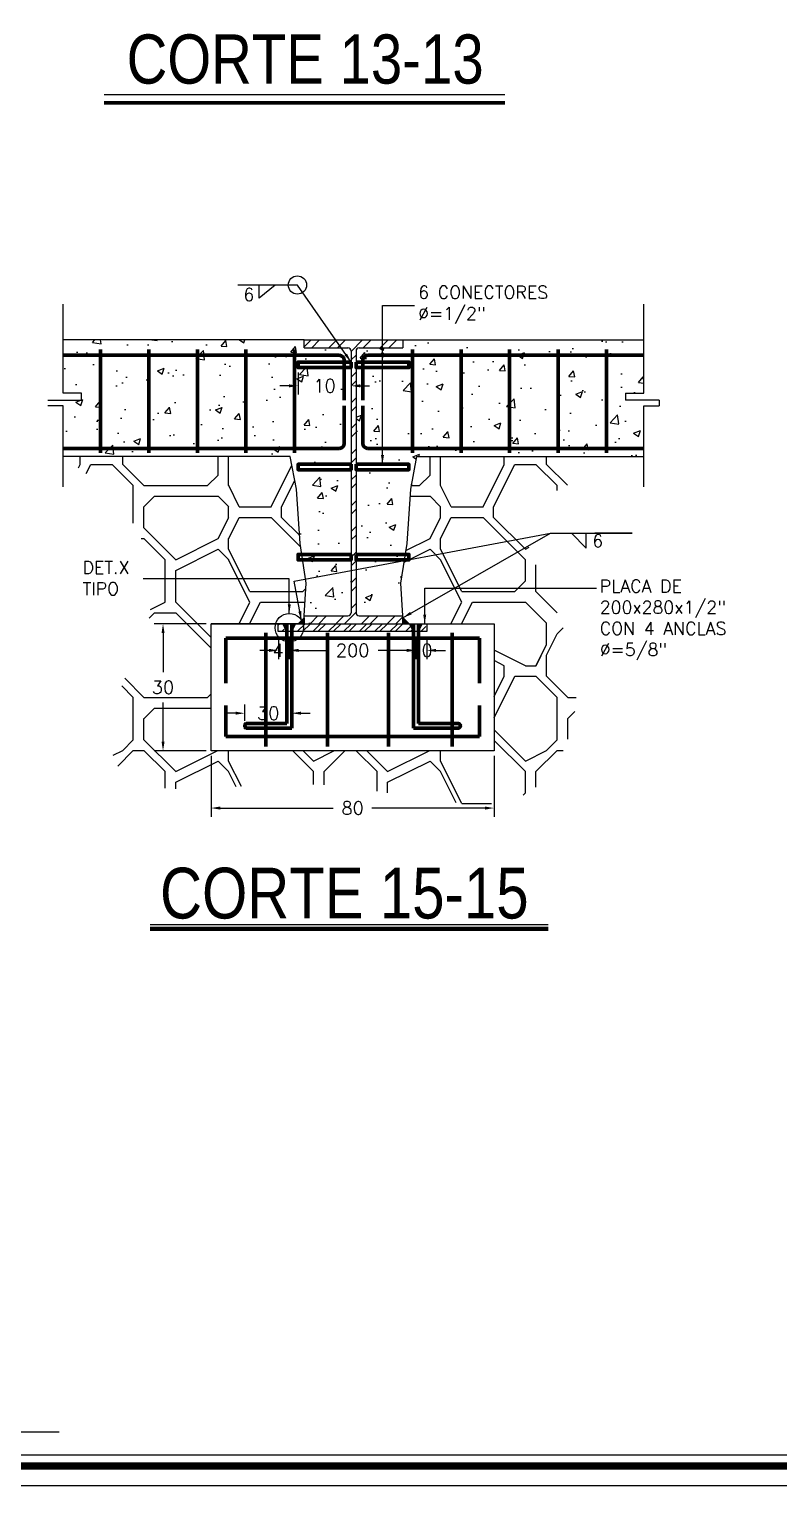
# Model space of a CAD drawing. Header units: millimetres. Extents: x -478 to -58, y -79 to 80.
# Drawn here: x -368.45 to -360.72, y 1.66 to 16.68 of the extents above; entities that cross this region are included whole.
import ezdxf

# ---------------------------------------------------------------- set-up
doc = ezdxf.new("R2010")
doc.units = ezdxf.units.MM
doc.header["$MEASUREMENT"] = 0
doc.layers.get('Defpoints').update_dxf_attribs({"color": 71})
for name, color, linetype in [('ACERO', 40, 'Continuous'), ('L1', 1, 'Continuous'), ('MUROS', 4, 'Continuous'), ('texto', 5, 'Continuous')]:
    doc.layers.add(name, color=color, linetype=linetype)
doc.styles.add('GRAN', font='swissck.ttf', dxfattribs={"height": 0.3})
doc.styles.add('PEQ', font='simplex.shx', dxfattribs={"height": 0.09})
doc.styles.add('ROMANS', font='simplex.shx')
doc.dimstyles.new('STANDARD$0', dxfattribs={"dimtxt": 0.135, "dimasz": 0.095, "dimexe": 0.09, "dimexo": 0.05, "dimgap": 0.09, "dimtad": 0, "dimtih": 1, "dimtoh": 1, "dimdec": 0, "dimlfac": 100, "dimzin": 0, "dimdsep": 46, "dimtxsty": 'ROMANS', "dimcen": 0.09, "dimclrd": 1, "dimclre": 1, "dimclrt": 5, "dimadec": 0, "dimazin": 0, "dimtfac": 1, "dimtdec": 0, "dimtofl": 0, "dimtmove": 0, "dimatfit": 1, "dimfxl": 1, "dimtolj": 1, "dimtzin": 0, "dimarcsym": 0})

# ---------------------------------------------------------------- blocks, each defined once
blk = doc.blocks.new('*D363')
at = {"layer": 'Defpoints', "color": 0}
for p in [(-367.068, 10.546), (-366.572, 10.546), (-366.572, 9.235)]:
    blk.add_point(p, dxfattribs=at)
at = {"layer": 'L1', "color": 1, "lineweight": -2}
for p, q in [((-366.622, 10.546), (-367.158, 10.546)), ((-367.068, 10.451), (-367.068, 10.048)), ((-367.068, 9.33), (-367.068, 9.733)), ((-366.622, 9.235), (-367.158, 9.235))]:
    blk.add_line(p, q, dxfattribs=at)
at = {"layer": 'L1', "color": 1}
for points in [[(-367.083, 10.451), (-367.052, 10.451), (-367.068, 10.546)], [(-367.083, 9.33), (-367.052, 9.33), (-367.068, 9.235)]]:
    blk.add_solid(points, dxfattribs=at)
at = {"layer": 'L1', "color": 5, "insert": (-367.068, 9.891), "char_height": 0.135, "attachment_point": 5, "style": 'ROMANS'}
blk.add_mtext('\\A1;30', dxfattribs=at)
blk = doc.blocks.new('*D364')
at = {"layer": 'Defpoints', "color": 0}
for p in [(-366.572, 9.235), (-363.655, 9.235), (-363.655, 8.646)]:
    blk.add_point(p, dxfattribs=at)
at = {"layer": 'L1', "color": 1, "lineweight": -2}
for p, q in [((-366.572, 9.185), (-366.572, 8.556)), ((-363.655, 9.185), (-363.655, 8.556)), ((-366.477, 8.646), (-365.313, 8.646)), ((-363.75, 8.646), (-364.914, 8.646))]:
    blk.add_line(p, q, dxfattribs=at)
at = {"layer": 'L1', "color": 1}
for points in [[(-366.477, 8.662), (-366.477, 8.63), (-366.572, 8.646)], [(-363.75, 8.662), (-363.75, 8.63), (-363.655, 8.646)]]:
    blk.add_solid(points, dxfattribs=at)
at = {"layer": 'L1', "color": 5, "insert": (-365.113, 8.646), "char_height": 0.135, "attachment_point": 5, "style": 'ROMANS'}
blk.add_mtext('\\A1;80', dxfattribs=at)
blk = doc.blocks.new('*D365')
at = {"layer": 'Defpoints', "color": 0}
for p in [(-365.742, 9.624), (-366.225, 9.495), (-365.742, 9.495)]:
    blk.add_point(p, dxfattribs=at)
at = {"layer": 'L1', "color": 1, "lineweight": -2}
for p, q in [((-366.32, 9.624), (-366.415, 9.624)), ((-366.225, 9.545), (-366.225, 9.714)), ((-365.742, 9.545), (-365.742, 9.714)), ((-365.647, 9.624), (-365.552, 9.624))]:
    blk.add_line(p, q, dxfattribs=at)
at = {"layer": 'L1', "color": 1}
for points in [[(-366.32, 9.64), (-366.32, 9.609), (-366.225, 9.624)], [(-365.647, 9.64), (-365.647, 9.609), (-365.742, 9.624)]]:
    blk.add_solid(points, dxfattribs=at)
at = {"layer": 'L1', "color": 5, "insert": (-365.983, 9.624), "char_height": 0.135, "attachment_point": 5, "style": 'ROMANS'}
blk.add_mtext('\\A1;30', dxfattribs=at)
blk = doc.blocks.new('*D366')
at = {"layer": 'Defpoints', "color": 0}
for p in [(-365.879, 10.465), (-365.766, 10.465), (-365.766, 10.272)]:
    blk.add_point(p, dxfattribs=at)
at = {"layer": 'L1', "color": 1, "lineweight": -2}
for p, q in [((-365.879, 10.415), (-365.879, 10.182)), ((-365.766, 10.415), (-365.766, 10.182)), ((-365.974, 10.272), (-366.069, 10.272)), ((-365.671, 10.272), (-365.576, 10.272))]:
    blk.add_line(p, q, dxfattribs=at)
at = {"layer": 'L1', "color": 1}
for points in [[(-365.974, 10.288), (-365.974, 10.256), (-365.879, 10.272)], [(-365.671, 10.288), (-365.671, 10.256), (-365.766, 10.272)]]:
    blk.add_solid(points, dxfattribs=at)
at = {"layer": 'L1', "color": 5, "insert": (-365.823, 10.272), "char_height": 0.135, "attachment_point": 5, "style": 'ROMANS'}
blk.add_mtext('\\A1;40', dxfattribs=at)
blk = doc.blocks.new('*D367')
at = {"layer": 'Defpoints', "color": 0}
for p in [(-364.461, 10.465), (-364.347, 10.465), (-364.461, 10.272)]:
    blk.add_point(p, dxfattribs=at)
at = {"layer": 'L1', "color": 1, "lineweight": -2}
for p, q in [((-364.461, 10.415), (-364.461, 10.182)), ((-364.347, 10.415), (-364.347, 10.182)), ((-364.556, 10.272), (-364.651, 10.272)), ((-364.252, 10.272), (-364.157, 10.272))]:
    blk.add_line(p, q, dxfattribs=at)
at = {"layer": 'L1', "color": 1}
for points in [[(-364.556, 10.288), (-364.556, 10.256), (-364.461, 10.272)], [(-364.252, 10.288), (-364.252, 10.256), (-364.347, 10.272)]]:
    blk.add_solid(points, dxfattribs=at)
at = {"layer": 'L1', "color": 5, "insert": (-364.404, 10.272), "char_height": 0.135, "attachment_point": 5, "style": 'ROMANS'}
blk.add_mtext('\\A1;40', dxfattribs=at)
blk = doc.blocks.new('*D368')
at = {"layer": 'Defpoints', "color": 0}
for p in [(-365.766, 10.272), (-364.461, 10.272), (-364.461, 10.272)]:
    blk.add_point(p, dxfattribs=at)
at = {"layer": 'L1', "color": 1, "lineweight": -2}
for p, q in [((-365.766, 10.322), (-365.766, 10.362)), ((-365.671, 10.272), (-365.377, 10.272)), ((-364.556, 10.272), (-364.85, 10.272)), ((-364.461, 10.322), (-364.461, 10.362))]:
    blk.add_line(p, q, dxfattribs=at)
at = {"layer": 'L1', "color": 1}
for points in [[(-365.671, 10.288), (-365.671, 10.256), (-365.766, 10.272)], [(-364.556, 10.288), (-364.556, 10.256), (-364.461, 10.272)]]:
    blk.add_solid(points, dxfattribs=at)
at = {"layer": 'L1', "color": 5, "insert": (-365.113, 10.272), "char_height": 0.135, "attachment_point": 5, "style": 'ROMANS'}
blk.add_mtext('\\A1;200', dxfattribs=at)
blk = doc.blocks.new('*D369')
at = {"layer": 'Defpoints', "color": 0}
for p in [(-365.675, 13.189), (-365.129, 13.189), (-365.129, 13)]:
    blk.add_point(p, dxfattribs=at)
at = {"layer": 'L1', "color": 1, "lineweight": -2}
for p, q in [((-365.675, 13.139), (-365.675, 12.91)), ((-365.129, 13.139), (-365.129, 12.91)), ((-365.77, 13), (-365.865, 13)), ((-365.034, 13), (-364.939, 13))]:
    blk.add_line(p, q, dxfattribs=at)
at = {"layer": 'L1', "color": 1}
for points in [[(-365.77, 13.016), (-365.77, 12.984), (-365.675, 13)], [(-365.034, 13.016), (-365.034, 12.984), (-365.129, 13)]]:
    blk.add_solid(points, dxfattribs=at)
at = {"layer": 'L1', "color": 5, "insert": (-365.402, 13), "char_height": 0.135, "attachment_point": 5, "style": 'ROMANS'}
blk.add_mtext('\\A1;10', dxfattribs=at)

msp = doc.modelspace()

# ---------------------------------------------------------------- hatches: boundary and pattern name
at = {"layer": 'L1'}
h = msp.add_hatch(dxfattribs=at)
h.set_pattern_fill('AR-CONC', color=256, scale=0.1, style=0)
h.set_pattern_definition([(50, (44.05947, -4.74543), (0.7172602, -0.0627521), [0.075, -0.825]), (355, (44.0595, -4.7454), (-0.1387513, 0.7521921), [0.06, -0.66]), (100.4514, (44.11924, -4.75066), (0.5785094, 0.6894395), [0.0637402, -0.7011421]), (46.1842, (44.0595, -4.5454), (1.067241, -0.165519), [0.1125, -1.2375]), (96.6356, (44.1484, -4.5592), (0.9346627, 0.974118), [0.0956103, -1.051713]), (351.1842, (44.0595, -4.5454), (0.934662, 0.9741186), [0.09, -0.99]), (21, (44.15947, -4.59543), (0.59690705, -0.4026189), [0.075, -0.825]), (326, (44.1595, -4.5954), (0.2433153, 0.72515), [0.06, -0.66]), (71.4514, (44.2092, -4.629), (0.8402226, 0.3225305), [0.0637402, -0.7011421]), (37.5, (44.05947, -4.74543), (0.01215986, 0.33289385), [0, -0.652, 0, -0.67, 0, -0.6625]), (7.5, (44.05947, -4.74543), (0.26306954, 0.3944117), [0, -0.382, 0, -0.637, 0, -0.2525]), (327.5, (43.83647, -4.74543), (0.53382244, -0.02255487), [0, -0.25, 0, -0.78, 0, -1.035]), (317.5, (43.73647, -4.74543), (0.58318617, 0.100105), [0, -0.325, 0, -0.518, 0, -0.735])])
h.paths.add_polyline_path([(-364.45028, 12.27305), (-362.11039, 12.27305), (-362.11039, 12.35557), (-364.49476, 12.35557), (-364.49476, 13.31499), (-364.95825, 13.31499, 0.41421356), (-365.00825, 13.26499), (-365.00825, 13.24578), (-364.53241, 13.24578), (-364.53241, 13.18908), (-365.07838, 13.18908), (-365.07838, 10.66082, 0.41421356), (-365.04538, 10.62782), (-364.59546, 10.62782), (-364.61646, 10.96438), (-364.55255, 11.37352), (-364.51422, 11.93614)])
h.paths.add_polyline_path([(-365.12922, 13.18908), (-365.67519, 13.18908), (-365.67519, 13.24578), (-365.19936, 13.24578), (-365.19936, 13.26499, 0.41421356), (-365.24936, 13.31499), (-365.71285, 13.31499), (-365.71285, 12.35557), (-368.09721, 12.35557), (-368.09721, 12.27305), (-365.75732, 12.27305), (-365.69339, 11.93614), (-365.65505, 11.37352), (-365.59114, 10.96438), (-365.61214, 10.62782), (-365.16223, 10.62782, 0.41421356), (-365.12922, 10.66082)])
h.paths.add_polyline_path([(-365.71285, 13.31499), (-366.21285, 13.31499), (-366.21285, 12.35557), (-365.71285, 12.35557)], flags=17)
h.paths.add_polyline_path([(-366.21285, 13.31499), (-366.71285, 13.31499), (-366.71285, 12.35557), (-366.21285, 12.35557)], flags=17)
h.paths.add_polyline_path([(-366.71285, 13.31499), (-367.21285, 13.31499), (-367.21285, 12.35557), (-366.71285, 12.35557)], flags=17)
h.paths.add_polyline_path([(-367.21285, 13.31499), (-367.71285, 13.31499), (-367.71285, 12.35557), (-367.21285, 12.35557)], flags=17)
h.paths.add_polyline_path([(-367.71285, 13.31499), (-368.09721, 13.31499), (-368.09721, 12.92409), (-367.90844, 12.92409), (-367.90844, 12.85072), (-368.25403, 12.85072), (-368.25403, 12.79299), (-368.09721, 12.79299), (-368.09721, 12.35557), (-367.71285, 12.35557)])
h.paths.add_polyline_path([(-363.99476, 13.31499), (-364.49476, 13.31499), (-364.49476, 12.35557), (-363.99476, 12.35557)], flags=17)
h.paths.add_polyline_path([(-363.49476, 13.31499), (-363.99476, 13.31499), (-363.99476, 12.35557), (-363.49476, 12.35557)], flags=17)
h.paths.add_polyline_path([(-362.99476, 13.31499), (-363.49476, 13.31499), (-363.49476, 12.35557), (-362.99476, 12.35557)], flags=17)
h.paths.add_polyline_path([(-362.49476, 13.31499), (-362.99476, 13.31499), (-362.99476, 12.35557), (-362.49476, 12.35557)], flags=17)
h.paths.add_polyline_path([(-362.11039, 12.79299), (-361.95358, 12.79299), (-361.95358, 12.85072), (-362.29917, 12.85072), (-362.29917, 12.92409), (-362.11039, 12.92409), (-362.11039, 13.31499), (-362.49476, 13.31499), (-362.49476, 12.35557), (-362.11039, 12.35557)])
h.paths.add_polyline_path([(-362.11039, 13.47305), (-364.59546, 13.47305), (-364.59546, 13.39172), (-365.04538, 13.39172, 0.41421356), (-365.07838, 13.35871), (-365.07838, 13.24578), (-365.00825, 13.24578), (-365.00825, 13.26499, -0.41421356), (-364.95825, 13.31499), (-362.11039, 13.31499)])
h.paths.add_polyline_path([(-365.61214, 13.47305), (-368.09721, 13.47305), (-368.09721, 13.31499), (-365.24936, 13.31499, -0.41421356), (-365.19936, 13.26499), (-365.19936, 13.24578), (-365.12922, 13.24578), (-365.12922, 13.35871, 0.41421356), (-365.16223, 13.39172), (-365.61214, 13.39172)])
h = msp.add_hatch(dxfattribs=at)
h.set_pattern_fill('ANSI32', color=256, scale=0.5, style=0)
h.set_pattern_definition([(45, (44.26654, -3.63433), (-0.13258252, 0.13258252), []), (45, (44.35493, -3.63433), (-0.13258252, 0.13258252), [])])
h.paths.add_polyline_path([(-365.04571, 13.47305), (-365.04571, 13.39172), (-364.59546, 13.39172), (-364.59546, 13.47305)])
h.paths.add_polyline_path([(-365.12922, 13.35871), (-365.12922, 10.66082, -0.41128761), (-365.1619, 10.62782), (-365.1619, 10.54648), (-365.04571, 10.54648), (-365.04571, 10.62782, -0.41128761), (-365.07838, 10.66082), (-365.07838, 13.35871, -0.41128761), (-365.04571, 13.39172), (-365.04571, 13.47305), (-365.1619, 13.47305), (-365.1619, 13.39172, -0.41128761)])
h.paths.add_polyline_path([(-365.61214, 13.47305), (-365.61214, 13.39172), (-365.1619, 13.39172), (-365.1619, 13.47305)])
h.paths.add_polyline_path([(-364.59546, 10.54648), (-364.59546, 10.62782), (-365.04571, 10.62782), (-365.04571, 10.54648)])
h.paths.add_polyline_path([(-365.61214, 10.62782), (-365.61214, 10.54648), (-365.1619, 10.54648), (-365.1619, 10.62782)])
h = msp.add_hatch(dxfattribs=at)
h.set_pattern_fill('MOSAIC', color=256, scale=2.185, style=0, pattern_type=2)
h.set_pattern_definition([(0, (45.589, -4.6362), (2.185, 2.185), [0.10925, -0.10925, 0.2185, -1.748]), (0, (44.715, -4.527), (2.185, 2.185), [0.54625, -1.63875]), (0, (44.6057, -4.4177), (2.185, 2.185), [0.54625, -1.63875]), (0, (45.589, -3.8714), (2.185, 2.185), [0.10925, -2.07575]), (0, (44.4965, -3.653), (2.185, 2.185), [0.32775, -1.85725]), (0, (44.4965, -3.5437), (2.185, 2.185), [0.32775, -1.85725]), (0, (45.8075, -3.4344), (2.185, 2.185), [0.6555, -1.5295]), (0, (45.6982, -3.3252), (2.185, 2.185), [0.6555, -1.5295]), (0, (45.152, -3.1067), (2.185, 2.185), [0.2185, -1.9665]), (0, (45.2612, -2.9974), (2.185, 2.185), [0.10925, -2.07575]), (0, (44.278, -2.779), (2.185, 2.185), [0.10925, -0.10925, 0.10925, -1.85725]), (90, (44.278, -3.216), (-2.185, 2.185), [0.32775, -1.85725]), (90, (44.3872, -3.9807), (-2.185, 2.185), [0.10925, -0.2185, 0.10925, -0.2185, 0.437, -1.0925]), (90, (44.6057, -2.6697), (-2.185, 2.185), [0.10925, -2.07575]), (90, (44.9335, -3.653), (-2.185, 2.185), [0.10925, -2.07575]), (90, (45.0427, -3.1067), (-2.185, 2.185), [0.10925, -2.07575]), (90, (45.2612, -4.3084), (-2.185, 2.185), [0.2185, -1.9665]), (90, (45.3705, -4.4177), (-2.185, 2.185), [0.32775, -1.85725]), (90, (45.4797, -3.1067), (-2.185, 2.185), [0.2185, -0.10925, 0.2185, -1.63875]), (90, (45.589, -3.7622), (-2.185, 2.185), [0.437, -1.748]), (90, (45.6982, -3.7622), (-2.185, 2.185), [0.2185, -1.9665]), (90, (45.9167, -4.527), (-2.185, 2.185), [0.437, -1.748]), (90, (46.026, -4.527), (-2.185, 2.185), [0.32775, -1.85725]), (45, (45.152, -4.4177), (2e-16, 2.185), [0.154503, -2.935554]), (45, (45.4797, -3.8714), (2e-16, 2.185), [0.154503, -2.935554]), (45, (45.6982, -3.5437), (2e-16, 2.185), [0.154503, -2.935554]), (45, (44.1687, -3.3252), (2e-16, 2.185), [0.154503, -2.935554]), (45, (44.3872, -2.8882), (2e-16, 2.185), [0.154503, -2.935554]), (45, (45.3705, -4.09), (2e-16, 2.185), [0.309005, -2.781052]), (45, (45.589, -2.6697), (2e-16, 2.185), [0.309005, -2.781052]), (135, (45.4797, -4.7454), (-2.185, 2e-16), [0.309005, -2.781052]), (135, (45.589, -4.6362), (-2.185, 2e-16), [0.309005, -2.781052]), (135, (45.9167, -4.09), (-2.185, 2e-16), [0.309005, -2.781052]), (135, (45.589, -3.3252), (-2.185, 2e-16), [0.309005, -2.781052]), (135, (45.6982, -3.3252), (-2.185, 2e-16), [0.309005, -2.781052]), (135, (45.2612, -3.9807), (-2.185, 2e-16), [0.463508, -2.626548]), (135, (46.026, -4.09), (-2.185, 2e-16), [0.463508, -2.626548]), (135, (45.2612, -4.09), (-2.185, 2e-16), [0.618011, -2.472045]), (135, (44.278, -2.779), (-2.185, 2e-16), [0.618011, -2.472045]), (135, (44.278, -2.8882), (-2.185, 2e-16), [0.618011, -2.472045]), (135, (44.3872, -4.09), (-2.185, 2e-16), [0.154503, -2.935554]), (135, (44.3872, -3.5437), (-2.185, 2e-16), [0.154503, -2.935554]), (26.56505, (45.6982, -4.6362), (2.185, 9e-10), [0.24429, -4.641518]), (26.56505, (45.2612, -3.9807), (2.185, 9e-10), [0.24429, -4.641518]), (26.56505, (46.026, -4.1992), (2.185, 9e-10), [0.488581, -4.397228]), (26.56505, (46.026, -4.0899), (2.185, 9e-10), [0.488581, -4.397228]), (63.43495, (45.3705, -2.9974), (1e-10, 2.185), [0.244283, -2.44283, 0.488566, -1.7101295]), (63.43495, (44.278, -3.8714), (1e-10, 2.185), [0.24429, -4.641518]), (63.43495, (44.6057, -4.7454), (1e-10, 2.185), [0.24429, -4.641518]), (63.43495, (44.3872, -3.8714), (1e-10, 2.185), [0.24429, -4.641518]), (63.43495, (45.4797, -2.8882), (1e-10, 2.185), [0.24429, -4.641518]), (63.43495, (45.3705, -2.9974), (1e-10, 2.185), [0.24429, -4.641518]), (63.43495, (44.9335, -3.5437), (1e-10, 2.185), [0.488581, -4.397228]), (63.43495, (44.8242, -3.5437), (1e-10, 2.185), [0.488581, -4.397228]), (116.56505, (44.4965, -3.5437), (-9e-10, 2.185), [0.24429, -4.641518]), (116.56505, (44.6057, -4.5269), (-9e-10, 2.185), [0.488581, -4.397228]), (116.56505, (44.6057, -4.4177), (-9e-10, 2.185), [0.488581, -4.397228]), (153.43495, (45.0427, -2.9974), (-2.185, 1e-10), [0.488581, -4.397228]), (153.43495, (45.2612, -2.9974), (-2.185, 1e-10), [0.732871, -4.152937])])
h.paths.add_polyline_path([(-364.61646, 10.96438), (-364.59546, 10.62782), (-364.59546, 10.54648), (-363.65489, 10.54648), (-363.65489, 9.23547), (-366.57182, 9.23547), (-366.57182, 10.54648), (-365.61214, 10.54648), (-365.61214, 10.62782), (-365.59114, 10.96438), (-365.65505, 11.37352), (-365.69339, 11.93614), (-365.75732, 12.27305), (-368.09721, 12.27305), (-368.05787, 12.24427), (-368.0186, 12.21542), (-367.97947, 12.18648), (-367.94054, 12.15738), (-367.90189, 12.12807), (-367.86358, 12.0985), (-367.82568, 12.06861), (-367.78825, 12.03837), (-367.75138, 12.0077), (-367.71512, 11.97657), (-367.67955, 11.94491), (-367.64472, 11.91268), (-367.61072, 11.87982), (-367.57761, 11.84629), (-367.54546, 11.81203), (-367.51433, 11.77699), (-367.4843, 11.74111), (-367.45543, 11.70434), (-367.4278, 11.66664), (-367.40146, 11.62794), (-367.37649, 11.58821), (-367.35296, 11.54738), (-367.33094, 11.5054), (-367.31045, 11.46231), (-367.29151, 11.41818), (-367.27412, 11.37312), (-367.2583, 11.32721), (-367.24404, 11.28054), (-367.23135, 11.2332), (-367.22025, 11.1853), (-367.21073, 11.13691), (-367.2028, 11.08813), (-367.19648, 11.03905), (-367.19175, 10.98976), (-367.18865, 10.94036), (-367.18716, 10.89094), (-367.18729, 10.84158), (-367.18906, 10.79238), (-367.19246, 10.74344), (-367.19751, 10.69483), (-367.20421, 10.64666), (-367.21257, 10.59901), (-367.22259, 10.55198), (-367.23429, 10.50565), (-367.24766, 10.46013), (-367.26271, 10.4155), (-367.27946, 10.37185), (-367.29783, 10.32918), (-367.31753, 10.2872), (-367.33822, 10.24553), (-367.35955, 10.20381), (-367.38117, 10.16168), (-367.40275, 10.11878), (-367.42394, 10.07473), (-367.44442, 10.02926), (-367.46407, 9.98247), (-367.48278, 9.93455), (-367.50047, 9.88571), (-367.51703, 9.83616), (-367.53238, 9.7861), (-367.54643, 9.73573), (-367.55907, 9.68527), (-367.57022, 9.6349), (-367.57979, 9.58485), (-367.58767, 9.53531), (-367.59379, 9.48648), (-367.59803, 9.43858), (-367.60032, 9.39181), (-367.60056, 9.34636), (-367.59865, 9.30245), (-367.59451, 9.26028), (-367.58803, 9.22006), (-367.57913, 9.18199), (-367.56771, 9.14626), (-367.55375, 9.11299), (-367.53728, 9.08212), (-367.5184, 9.05355), (-367.49715, 9.02721), (-367.47361, 9.00302), (-367.44785, 8.9809), (-367.41992, 8.96078), (-367.38991, 8.94256), (-367.35788, 8.92618), (-367.32389, 8.91155), (-367.288, 8.8986), (-367.2503, 8.88724), (-367.21084, 8.87739), (-367.1697, 8.86898), (-367.12693, 8.86192), (-367.08261, 8.85613), (-367.03681, 8.85155), (-366.98958, 8.84807), (-366.941, 8.84564), (-366.89114, 8.84416), (-366.84006, 8.84356), (-366.78783, 8.84375), (-366.73451, 8.84467), (-366.68018, 8.84622), (-366.62489, 8.84833), (-366.56873, 8.85092), (-366.51175, 8.85391), (-366.45402, 8.85722), (-366.39561, 8.86077), (-366.33659, 8.86448), (-366.27701, 8.86827), (-366.21696, 8.87207), (-366.1565, 8.87578), (-366.09569, 8.87934), (-366.0346, 8.88266), (-365.9733, 8.88566), (-365.91186, 8.88827), (-365.85034, 8.8904), (-365.78881, 8.89198), (-365.72733, 8.89292), (-365.66598, 8.89315), (-365.60483, 8.89258), (-365.54393, 8.89114), (-365.48334, 8.88877), (-365.42309, 8.88551), (-365.36319, 8.88143), (-365.30365, 8.87659), (-365.24448, 8.87105), (-365.18569, 8.86487), (-365.1273, 8.85812), (-365.06932, 8.85087), (-365.01175, 8.84316), (-364.95462, 8.83508), (-364.89792, 8.82667), (-364.84168, 8.818), (-364.78591, 8.80914), (-364.73062, 8.80015), (-364.67581, 8.79109), (-364.62151, 8.78202), (-364.56772, 8.77301), (-364.51446, 8.76411), (-364.46173, 8.7554), (-364.40956, 8.74694), (-364.35794, 8.73878), (-364.3069, 8.731), (-364.25644, 8.72365), (-364.20658, 8.7168), (-364.15732, 8.7105), (-364.10869, 8.70483), (-364.06069, 8.69985), (-364.01333, 8.69561), (-363.96663, 8.69219), (-363.9206, 8.68964), (-363.87525, 8.68802), (-363.83059, 8.68741), (-363.78663, 8.68786), (-363.74338, 8.68944), (-363.70087, 8.69221), (-363.65909, 8.69622), (-363.61806, 8.70156), (-363.5778, 8.70827), (-363.53831, 8.71642), (-363.4996, 8.72607), (-363.4617, 8.73729), (-363.4246, 8.75015), (-363.38833, 8.76469), (-363.35288, 8.78099), (-363.31829, 8.7991), (-363.28455, 8.8191), (-363.25168, 8.84104), (-363.2197, 8.86499), (-363.1886, 8.89101), (-363.15841, 8.91916), (-363.12914, 8.9495), (-363.10079, 8.9821), (-363.07341, 9.01689), (-363.04706, 9.0537), (-363.02178, 9.09235), (-362.99764, 9.13266), (-362.97469, 9.17447), (-362.95299, 9.21759), (-362.9326, 9.26184), (-362.91358, 9.30706), (-362.89598, 9.35307), (-362.87986, 9.39968), (-362.86528, 9.44672), (-362.85229, 9.49403), (-362.84095, 9.54141), (-362.83132, 9.5887), (-362.82344, 9.63575), (-362.81728, 9.68256), (-362.81277, 9.72914), (-362.80988, 9.77551), (-362.80856, 9.82169), (-362.80875, 9.8677), (-362.8104, 9.91356), (-362.81347, 9.95928), (-362.81791, 10.00489), (-362.82367, 10.0504), (-362.83069, 10.09583), (-362.83893, 10.1412), (-362.84834, 10.18652), (-362.85887, 10.23183), (-362.87047, 10.27713), (-362.88309, 10.32244), (-362.89668, 10.36778), (-362.91119, 10.41318), (-362.92657, 10.45864), (-362.94278, 10.50419), (-362.95976, 10.54985), (-362.97746, 10.59563), (-362.99584, 10.64156), (-363.01484, 10.68765), (-363.03441, 10.73392), (-363.05451, 10.78038), (-363.07509, 10.82707), (-363.09609, 10.87399), (-363.11747, 10.92116), (-363.13918, 10.96861), (-363.16116, 11.01635), (-363.18322, 11.06432), (-363.20499, 11.11237), (-363.22606, 11.16036), (-363.24605, 11.20813), (-363.26457, 11.25552), (-363.28123, 11.30237), (-363.29564, 11.34854), (-363.30741, 11.39387), (-363.31614, 11.43821), (-363.32145, 11.48139), (-363.32294, 11.52328), (-363.32023, 11.5637), (-363.31294, 11.60252), (-363.301, 11.63968), (-363.28467, 11.67526), (-363.26419, 11.70931), (-363.23983, 11.7419), (-363.21184, 11.7731), (-363.18048, 11.80297), (-363.146, 11.83158), (-363.10867, 11.85899), (-363.06873, 11.88526), (-363.02645, 11.91048), (-362.98209, 11.93469), (-362.93589, 11.95796), (-362.88812, 11.98037), (-362.83904, 12.00197), (-362.78889, 12.02283), (-362.73794, 12.04301), (-362.68645, 12.06259), (-362.63467, 12.08162), (-362.58286, 12.10018), (-362.53127, 12.11832), (-362.48016, 12.13612), (-362.42979, 12.15363), (-362.38042, 12.17093), (-362.3323, 12.18808), (-362.28569, 12.20514), (-362.24055, 12.22216), (-362.19654, 12.23914), (-362.15328, 12.2561), (-362.11039, 12.27305), (-364.45028, 12.27305), (-364.51422, 11.93614), (-364.55255, 11.37352)])
h = msp.add_hatch(dxfattribs=at)
h.set_pattern_fill('ANSI32', color=256, scale=0.3, style=0)
h.set_pattern_definition([(45, (44.05947, -4.74543), (-0.079549513, 0.079549513), []), (45, (44.1125, -4.74543), (-0.079549513, 0.079549513), [])])
h.paths.add_polyline_path([(-364.35912, 10.54648), (-364.43508, 10.54648), (-364.43508, 10.46519), (-364.35912, 10.46519)])
h.paths.add_polyline_path([(-364.48508, 10.54648), (-365.74162, 10.54648), (-365.74162, 10.46519), (-364.48508, 10.46519)])
h.paths.add_polyline_path([(-365.79162, 10.54648), (-365.87926, 10.54648), (-365.87926, 10.46519), (-365.79162, 10.46519)])
for points in [[(-365.8319, 10.54648), (-365.79162, 10.54648), (-365.79162, 10.46519)], [(-365.70134, 10.54648), (-365.74162, 10.54648), (-365.74162, 10.46519)], [(-365.61214, 10.60857), (-365.61214, 10.54648), (-365.67587, 10.54648)], [(-364.59546, 10.60857), (-364.59546, 10.54648), (-364.53173, 10.54648)], [(-364.52536, 10.54648), (-364.48508, 10.54648), (-364.48508, 10.46519)], [(-364.3948, 10.54648), (-364.43508, 10.54648), (-364.43508, 10.46519)]]:
    msp.add_hatch(color=256, dxfattribs=at).paths.add_polyline_path(points)

# ---------------------------------------------------------------- linework, layer by layer
at = {"layer": 'ACERO', "lineweight": 100}
for p, q in [((-367.71285, 13.37585), (-367.71285, 12.31046)), ((-367.21285, 13.37585), (-367.21285, 12.31046)), ((-366.71285, 13.37585), (-366.71285, 12.31046)), ((-366.21285, 13.37585), (-366.21285, 12.31046)), ((-365.71285, 13.37585), (-365.71285, 12.31046)), ((-364.49476, 13.37585), (-364.49476, 12.31046)), ((-363.99476, 13.37585), (-363.99476, 12.31046)), ((-363.49476, 13.37585), (-363.49476, 12.31046)), ((-362.99476, 13.37585), (-362.99476, 12.31046)), ((-362.49476, 13.37585), (-362.49476, 12.31046)), ((-365.24936, 13.31499), (-368.09721, 13.31499)), ((-365.19936, 13.26499), (-365.19936, 12.85128)), ((-365.00825, 13.26499), (-365.00825, 12.85128)), ((-364.95825, 13.31499), (-362.11039, 13.31499)), ((-365.19894, 12.79532), (-365.19894, 12.40557)), ((-365.00867, 12.79532), (-365.00867, 12.40557)), ((-365.24894, 12.35557), (-368.09721, 12.35557)), ((-364.95867, 12.35557), (-362.11039, 12.35557)), ((-365.79162, 10.54648), (-365.79162, 9.51955)), ((-365.74162, 10.54648), (-365.74162, 9.46955)), ((-364.48508, 10.54648), (-364.48508, 9.46955)), ((-364.43508, 10.54648), (-364.43508, 9.51955)), ((-366.42182, 10.39648), (-363.80489, 10.39648)), ((-366.42182, 9.93296), (-366.42182, 10.39648)), ((-366.00702, 10.45465), (-366.00702, 9.28004)), ((-365.37171, 10.45465), (-365.37171, 9.28004)), ((-364.744, 10.45465), (-364.744, 9.28004)), ((-364.08586, 10.45465), (-364.08586, 9.28004)), ((-363.80489, 10.39648), (-363.80489, 9.93296)), ((-366.42182, 9.38547), (-366.42182, 9.70371)), ((-363.80489, 9.70371), (-363.80489, 9.38547)), ((-365.79162, 9.51955), (-366.1999, 9.51955)), ((-365.74162, 9.46955), (-366.1999, 9.46955)), ((-364.48508, 9.46955), (-364.02681, 9.46955)), ((-364.43508, 9.51955), (-364.02681, 9.51955)), ((-363.80489, 9.38547), (-366.42182, 9.38547))]:
    msp.add_line(p, q, dxfattribs=at)
for points in [[(-365.12922, 13.24578), (-365.67519, 13.24578), (-365.67519, 13.18908), (-365.12922, 13.18908)], [(-365.07838, 13.24578), (-364.53241, 13.24578), (-364.53241, 13.18908), (-365.07838, 13.18908)], [(-365.12922, 12.19166), (-365.67519, 12.19166), (-365.67519, 12.13496), (-365.12922, 12.13496)], [(-365.07838, 12.19166), (-364.53241, 12.19166), (-364.53241, 12.13496), (-365.07838, 12.13496)], [(-365.12922, 11.26119), (-365.67519, 11.26119), (-365.67519, 11.20449), (-365.12922, 11.20449)], [(-365.07838, 11.26119), (-364.53241, 11.26119), (-364.53241, 11.20449), (-365.07838, 11.20449)]]:
    msp.add_lwpolyline(points, close=True, dxfattribs=at)
for centre, radius, start, end in [((-365.24936, 13.26499), 0.05, 0, 90), ((-364.95825, 13.26499), 0.05, 90, 180), ((-365.24894, 12.40557), 0.05, 270, 0), ((-364.95867, 12.40557), 0.05, 180, 270), ((-366.1999, 9.49455), 0.025, 90, 270), ((-364.02681, 9.49455), 0.025, 270, 90)]:
    msp.add_arc(centre, radius, start, end, dxfattribs=at)
at = {"layer": 'L1'}
for p, q in [((-365.91205, 14.03963), (-366.07586, 13.90389)), ((-366.07586, 13.90389), (-366.07586, 14.03963)), ((-368.09721, 12.92409), (-368.09721, 13.84104)), ((-362.11039, 12.92409), (-362.11039, 13.84104)), ((-367.90844, 12.92409), (-368.09721, 12.92409)), ((-367.90844, 12.85072), (-367.90844, 12.92409)), ((-362.29917, 12.92409), (-362.11039, 12.92409)), ((-362.29917, 12.92409), (-362.29917, 12.85072)), ((-368.25403, 12.85072), (-367.90844, 12.85072)), ((-368.09721, 12.79299), (-368.25403, 12.79299)), ((-368.09721, 11.96037), (-368.09721, 12.79299)), ((-361.95358, 12.85072), (-362.29917, 12.85072)), ((-362.11039, 11.96037), (-362.11039, 12.79299)), ((-362.11039, 12.79299), (-361.95358, 12.79299)), ((-361.95358, 12.85072), (-361.95358, 12.79299)), ((-362.85786, 11.48225), (-362.70613, 11.32496)), ((-362.70613, 11.32496), (-362.70613, 11.48225)), ((-365.61214, 10.54648), (-366.57182, 10.54648)), ((-365.79162, 10.46519), (-365.8319, 10.54648)), ((-365.74162, 10.46519), (-365.70134, 10.54648)), ((-365.55208, 10.55019), (-365.56393, 10.55019)), ((-364.48508, 10.46519), (-364.52536, 10.54648)), ((-364.43508, 10.46519), (-364.3948, 10.54648)), ((-370.40413, 2.21433), (-368.1389, 2.21433))]:
    msp.add_line(p, q, dxfattribs=at)
for points in [[(-365.61214, 10.60857), (-365.61214, 10.54648), (-365.67587, 10.54648), (-365.61214, 10.60857)], [(-364.59546, 10.60857), (-364.59546, 10.54648), (-364.53173, 10.54648), (-364.59546, 10.60857)]]:
    msp.add_lwpolyline(points, dxfattribs=at)
for centre, radius in [((-365.6822, 14.03963), 0.09418), ((-365.76618, 10.50604), 0.14653)]:
    msp.add_circle(centre, radius, dxfattribs=at)
at = {"layer": 'MUROS'}
for p, q in [((-365.61214, 13.47305), (-368.09721, 13.47305)), ((-364.59546, 13.47305), (-362.11039, 13.47305)), ((-365.75732, 12.27305), (-368.09721, 12.27305)), ((-364.45028, 12.27305), (-362.11039, 12.27305))]:
    msp.add_line(p, q, dxfattribs=at)
for points in [[(-365.61214, 10.62782), (-365.59114, 10.96438), (-365.65505, 11.37352), (-365.69339, 11.93614), (-365.75732, 12.27305)], [(-364.59546, 10.62782), (-364.61646, 10.96438), (-364.55255, 11.37352), (-364.51422, 11.93614), (-364.45028, 12.27305)]]:
    msp.add_lwpolyline(points, dxfattribs=at)
msp.add_lwpolyline([(-366.57182, 10.54648), (-363.65489, 10.54648), (-363.65489, 9.23547), (-366.57182, 9.23547)], close=True, dxfattribs=at)
at = {"layer": 'texto'}
for p, q in [((-367.67488, 16.00364), (-363.54245, 16.00364)), ((-365.61214, 13.47305), (-364.59546, 13.47305)), ((-365.61214, 13.39172), (-365.61214, 13.47305)), ((-365.61214, 13.39172), (-365.16223, 13.39172)), ((-365.04538, 13.39172), (-364.59546, 13.39172)), ((-364.59546, 13.47305), (-364.59546, 13.39172)), ((-365.12922, 13.35871), (-365.12922, 10.66082)), ((-365.07838, 13.35871), (-365.07838, 10.66082)), ((-365.61214, 10.62782), (-365.16223, 10.62782)), ((-365.61214, 10.54648), (-365.61214, 10.62782)), ((-365.61214, 10.54648), (-364.59546, 10.54648)), ((-365.04538, 10.62782), (-364.59546, 10.62782)), ((-364.59546, 10.54648), (-364.59546, 10.62782)), ((-367.20146, 7.44578), (-363.09604, 7.44578))]:
    msp.add_line(p, q, dxfattribs=at)
at = {"layer": 'texto', "color": 7}
msp.add_lwpolyline([(-391.25023, 1.65615), (-391.25023, 67.49957), (-347.75458, 67.49957), (-347.75458, 1.65615)], close=True, dxfattribs=at)
at = {"layer": 'texto', "const_width": 0.07718}
msp.add_lwpolyline([(-391.102, 66.46207), (-391.102, 2.74941, 0.41421356), (-390.21449, 1.86189), (-348.79208, 1.86189, 0.41421356), (-347.90457, 2.74941), (-347.90457, 66.46207, 0.41421356), (-348.79208, 67.34958), (-390.21449, 67.34958, 0.41421356)], format="xyb", close=True, dxfattribs=at)
at = {"layer": 'texto'}
msp.add_lwpolyline([(-390.98624, 66.46207), (-390.98624, 2.74941, 0.41421356), (-390.21449, 1.97766), (-348.79208, 1.97766, 0.41421356), (-348.02033, 2.74941), (-348.02033, 66.46207, 0.41421356), (-348.79208, 67.23382), (-390.21449, 67.23382, 0.41421356)], format="xyb", close=True, dxfattribs=at)
for points, const_width in [([(-367.67488, 15.91847), (-363.54245, 15.91847)], 0.03947), ([(-367.20146, 7.40043), (-363.09604, 7.40043)], 0.04682)]:
    msp.add_lwpolyline(points, dxfattribs=dict(at, const_width=const_width))
msp.add_lwpolyline([(-365.87926, 10.54648), (-364.34686, 10.54648), (-364.34686, 10.46519), (-365.87926, 10.46519)], close=True, dxfattribs=at)
for centre, start, end in [((-365.16223, 13.35871), 0, 90), ((-365.04538, 13.35871), 90, 180), ((-365.16223, 10.66082), 270, 0), ((-365.04538, 10.66082), 180, 270)]:
    msp.add_arc(centre, 0.03301, start, end, dxfattribs=at)

# ---------------------------------------------------------------- texts
at = {"layer": 'texto', "style": 'GRAN'}
for s, height, p in [('CORTE 13-13', 0.5072596, (-367.44292, 16.11673)), ('CORTE 15-15', 0.5237344, (-367.09884, 7.50715))]:
    msp.add_text(s, height=height, dxfattribs=at).set_placement(p)
at = {"layer": 'texto', "attachment_point": 4, "style": 'PEQ'}
for s, insert, char_height in [('6', (-366.23929, 13.94062), 0.13072), ('6 CONECTORES\\P∅=1/2"', (-364.43723, 13.83399), 0.1307154), ('6', (-362.64243, 11.40135), 0.13072), ('DET.X\\PTIPO', (-367.89693, 11.01687), 0.130715), ('PLACA DE\\P200x280x1/2"\\PCON 4 ANCLAS\\P∅=5/8"', (-362.56524, 10.58593), 0.1307154)]:
    msp.add_mtext(s, dxfattribs=dict(at, insert=insert, char_height=char_height))

# ---------------------------------------------------------------- dimensions: what is measured, and where the dimension line sits
at = {"layer": 'L1'}
for base, p1, p2, text, picture, middle in [((-365.12922, 12.99988), (-365.67519, 13.18908), (-365.12922, 13.18908), '10', '*D369', (-365.4022, 12.99988)), ((-364.46074, 10.27214), (-365.76596, 10.27214), (-364.46074, 10.27214), '200', '*D368', (-365.11335, 10.27214)), ((-363.65489, 8.64606), (-366.57182, 9.23547), (-363.65489, 9.23547), '80', '*D364', (-365.11335, 8.64606))]:
    dim = msp.add_linear_dim(base=base, p1=p1, p2=p2, text=text, dimstyle='STANDARD$0', dxfattribs=at)
    dim.commit()
    dim.dimension.update_dxf_attribs({"geometry": picture, "text_midpoint": middle})
dim = msp.add_linear_dim(base=(-367.06766, 10.54648), p1=(-366.57182, 9.23547), p2=(-366.57182, 10.54648), angle=90, text='30', dimstyle='STANDARD$0', dxfattribs=at)
dim.commit()
dim.dimension.update_dxf_attribs({"geometry": '*D363', "text_midpoint": (-367.06766, 9.89098)})
for base, p1, p2, text, picture, middle in [((-365.76596, 10.27214), (-365.87926, 10.46519), (-365.76596, 10.46519), '40', '*D366', (-365.82261, 10.27214)), ((-365.74162, 9.62436), (-366.2249, 9.49455), (-365.74162, 9.49455), '30', '*D365', (-365.98326, 9.62436))]:
    dim = msp.add_linear_dim(base=base, p1=p1, p2=p2, text=text, dimstyle='STANDARD$0', dxfattribs=at)
    dim.commit()
    dim.dimension.update_dxf_attribs({"geometry": picture, "text_midpoint": middle, "dimtype": 160})
dim = msp.add_linear_dim(base=(-364.46074, 10.27214), p1=(-364.34744, 10.46519), p2=(-364.46074, 10.46519), angle=180, text='40', dimstyle='STANDARD$0', dxfattribs=at)
dim.commit()
dim.dimension.update_dxf_attribs({"geometry": '*D367', "text_midpoint": (-364.40409, 10.27214), "dimtype": 160})

# ---------------------------------------------------------------- leaders
for points in [[(-365.12922, 13.24578), (-365.6822, 14.03963), (-366.29696, 14.03963)], [(-364.8054, 13.24578), (-364.8054, 13.82853), (-364.4759, 13.82853)], [(-364.8054, 12.19166), (-364.8054, 13.82853), (-364.4759, 13.82853)], [(-365.64033, 10.5811), (-365.71695, 10.98588), (-363.07348, 11.48225)], [(-364.59546, 10.60857), (-363.07348, 11.48225), (-362.23013, 11.48225), (-362.61517, 11.48225)], [(-365.76618, 10.65257), (-365.76618, 11.01086), (-367.27342, 11.01086)], [(-364.36981, 10.54648), (-364.36981, 10.91417), (-362.59775, 10.91417)]]:
    msp.add_leader(points, dimstyle='STANDARD$0', dxfattribs=at)

doc.saveas('drawing.dxf')
